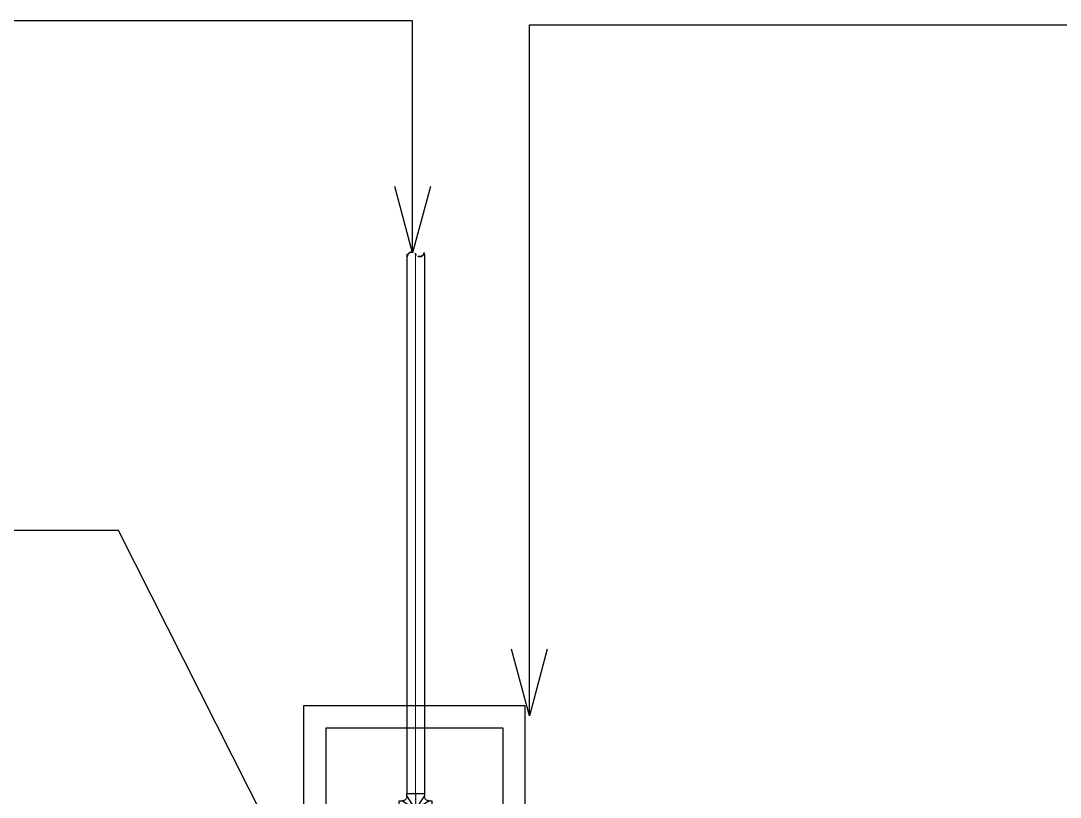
# Model space of a CAD drawing. Header units: millimetres. Extents: x -294625 to 2136527, y -251383 to 128331.
# Drawn here: x 1425152 to 1429838, y -201282 to -197779 of the extents above; entities that cross this region are included whole.
import ezdxf

# ---------------------------------------------------------------- set-up
doc = ezdxf.new("R2010")
doc.units = ezdxf.units.MM
doc.linetypes.add('CENTER', pattern=[3, 1.5, -0.5, 0.5, -0.5])
doc.linetypes.add('PHANTOM2', pattern=[1.25, 0.625, -0.125, 0.125, -0.125, 0.125, -0.125])
for name, color, linetype, lineweight in [('0-2', 253, 'Continuous', 18), ('ICE-BP', 4, 'Continuous', 25), ('ICE-WALL', 3, 'Continuous', 25), ('N1.4-TP', 4, 'PHANTOM2', 35), ('N3-NOTE', 11, 'Continuous', 13)]:
    doc.layers.add(name, color=color, linetype=linetype, lineweight=lineweight)
doc.layers.add('Wellding', color=1, linetype='Continuous')
doc.styles.add('P-VNTIMEH', font='vntimeh.shx', dxfattribs={"width": 0.75, "height": 300})
doc.dimstyles.new('N-NOTE', dxfattribs={"dimtxt": 200, "dimasz": 30, "dimexe": 50, "dimexo": 50, "dimgap": 100, "dimtad": 1, "dimdec": 0, "dimdsep": 46, "dimtxsty": 'P-VNTIMEH', "dimblk": 'OPEN30', "dimcen": 0, "dimse1": 1, "dimse2": 1, "dimclrd": 256, "dimclre": 7, "dimclrt": 256, "dimadec": 0, "dimazin": 0, "dimtfac": 1, "dimtdec": 0, "dimtix": 1, "dimtmove": 2, "dimatfit": 3, "dimldrblk": 'OPEN30', "dimfxl": 1, "dimtolj": 1, "dimtzin": 0, "dimarcsym": 0})

# ---------------------------------------------------------------- blocks, each defined once
blk = doc.blocks.new('Tee - 100 x100 - 1')
at = {"color": 8, "linetype": 'CENTER'}
for p, q in [((0, 105), (0, -57)), ((-105, 0), (105, 0))]:
    blk.add_line(p, q, dxfattribs=at)
for points in [[(57, 87), (57, 105), (-57, 105), (-57, 87)], [(-87, 57), (-105, 57), (-105, -57), (105, -57), (105, 57), (87, 57)]]:
    blk.add_lwpolyline(points)
at = {"color": 8}
for points in [[(0, 0), (-57, 87)], [(57, 87), (0, 0)], [(-87, 57), (0, 0)], [(0, 0), (87, 57)]]:
    blk.add_lwpolyline(points, dxfattribs=at)
for points in [[(-87, 57), (-83.1, 57), (-79.3, 57.7), (-72.1, 60.6), (-68.8, 62.8), (-63.2, 68.3), (-61, 71.5), (-58.6, 77), (-58, 79), (-57.2, 83), (-57, 85), (-57, 87)], [(57, 87), (57, 83.1), (57.7, 79.3), (60.6, 72.1), (62.8, 68.8), (68.3, 63.2), (71.5, 61), (77, 58.6), (79, 58), (83, 57.2), (85, 57), (87, 57)]]:
    blk.add_open_spline(points, degree=3, knots=[0.1639, 0.1639, 0.1639, 0.1639, 11.719334, 11.719334, 23.438668, 23.438668, 35.158003, 35.158003, 41.365518, 41.365518, 47.409143, 47.409143, 47.409143, 47.409143])
blk = doc.blocks.new('N-MCONG1')
at = {"ltscale": 500}
for centre, start, end in [((-87, -137), 267.4903, 60.0076), ((75, 144), 95.3589, 240.0076)]:
    blk.add_arc(centre, 163, start, end, dxfattribs=at)
blk = doc.blocks.new('_Open30')
at = {"color": 0, "linetype": 'ByBlock', "lineweight": -2}
for p, q in [((-1, 0.268), (0, 0)), ((0, 0), (-1, -0.268)), ((0, 0), (-1, 0))]:
    blk.add_line(p, q, dxfattribs=at)

msp = doc.modelspace()

# ---------------------------------------------------------------- linework, layer by layer
at = {"layer": '0-2'}
for p, q in [((1426932, -198832.2, 30.3), (1426932, -201203.3, 19.9)), ((1426932, -201203.3, 19.9), (1426932, -201265.1, 9.5))]:
    msp.add_line(p, q, dxfattribs=at)
at = {"layer": 'ICE-BP', "ltscale": 1000}
for p, q in [((1426892, -198832.2, 30.3), (1426892, -201203.3, 19.9)), ((1426972, -198832.2, 30.3), (1426972, -201203.3, 19.9)), ((1426892, -201203.3, 19.9), (1426892, -201265.1, 9.5)), ((1426972, -201203.3, 19.9), (1426972, -201265.1, 9.5))]:
    msp.add_line(p, q, dxfattribs=at)
at = {"layer": 'ICE-WALL', "lineweight": 30, "ltscale": 500}
for points in [[(1426426.9, -202569.7), (1427426.5, -202569.7), (1427426.5, -200869.7), (1426426.9, -200869.7)], [(1426526.5, -202469.7), (1427326.5, -202469.7), (1427326.5, -200969.7), (1426526.5, -200969.7)]]:
    msp.add_lwpolyline(points, close=True, dxfattribs=at)

# ---------------------------------------------------------------- block references
at = {"layer": 'N1.4-TP', "ltscale": 1000, "xscale": -0.125, "yscale": 0.125, "zscale": 0.125, "rotation": 270}
msp.add_blockref('N-MCONG1', (1426932, -198832.2, 30.3), dxfattribs=at)
at = {"layer": 'Wellding', "xscale": -0.7017543859649124, "yscale": 0.7017543859649124, "zscale": 0.7017543859649124}
msp.add_blockref('Tee - 100 x100 - 1', (1426932, -201338.8, 9.5), dxfattribs=at)

# ---------------------------------------------------------------- leaders
at = {"layer": 'N3-NOTE'}
for points in [[(1426918, -198826.5), (1426918, -197779.3), (1410648.9, -197779.3)], [(1427444.7, -200914.7), (1427444.7, -197798.2), (1441820.6, -197798.2)], [(1426676, -202224.1), (1425592.1, -200079.2), (1423199.1, -200079.2)]]:
    msp.add_leader(points, dimstyle='N-NOTE', override={"dimasz": 300, "dimtad": 0}, dxfattribs=at)

doc.saveas('drawing.dxf')
